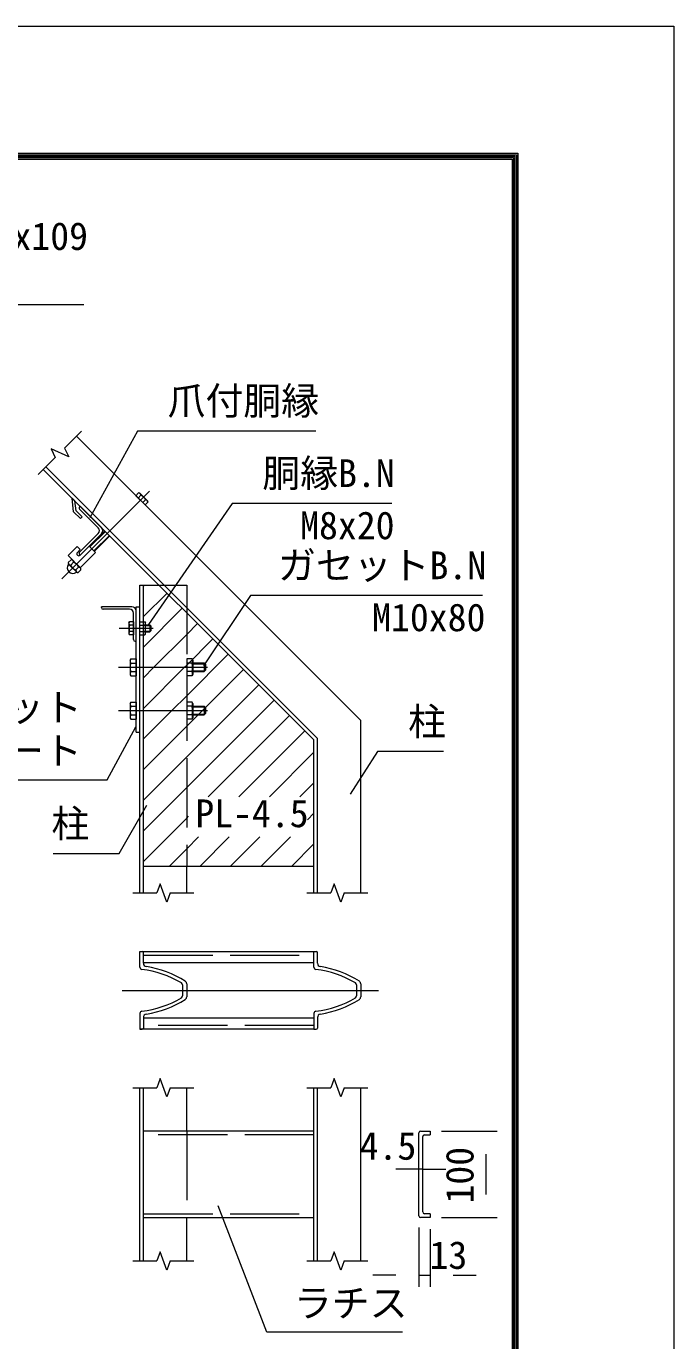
# Model space of a CAD drawing. Units: millimetres, scale not verified. Extents: x -12600 to 12600, y -8910 to 8910.
# Drawn here: x 9235 to 12600, y 2077 to 8910 of the extents above; entities that cross this region are included whole.
import ezdxf
from ezdxf.enums import TextEntityAlignment as Align

# ---------------------------------------------------------------- set-up
doc = ezdxf.new("R2010")
doc.units = ezdxf.units.MM
doc.header["$LTSCALE"] = 60
doc.linetypes.add('DASHED', pattern=[7.5, 6, -1.5])
doc.linetypes.add('USER1', pattern=[50.8, 31.75, -6.35, 6.35, -6.35])
for name, color, linetype, lineweight in [('0-1_D-BMK', 2, 'USER1', 13), ('0-2_D-DCR-HCH', 7, 'Continuous', 9), ('0-4_D-STR1', 1, 'Continuous', 18), ('0-6_D-STR3', 3, 'Continuous', 13), ('0-7_D-STR-DIM', 7, 'Continuous', 9), ('0-9_D-STR-TXT', 7, 'Continuous', 9), ('0-B_D-TTL', 7, 'Continuous', 9)]:
    doc.layers.add(name, color=color, linetype=linetype, lineweight=lineweight)
doc.styles.add('ＭＳ ゴシック', font='')
doc.styles.get('ＭＳ ゴシック').set_extended_font_data('MS Gothic')

msp = doc.modelspace()

# ---------------------------------------------------------------- linework, layer by layer
at = {"layer": '0-1_D-BMK'}
for p, q in [((9420.21, 6037.64), (9875.98, 6493.41)), ((9717, 5780.43), (9894.19, 5780.43)), ((9713.78, 5577.93), (10177.27, 5577.93)), ((9713.78, 5352.93), (10177.27, 5352.93)), ((9733.59, 3898.38), (11065.59, 3898.38))]:
    msp.add_line(p, q, dxfattribs=at)
at = {"layer": '0-2_D-DCR-HCH'}
for p, q in [((9843.84, 6000.6), (9848.68, 6005.43)), ((9843.84, 5841.5), (9966.31, 5963.97)), ((9843.84, 5682.4), (10045.86, 5884.42)), ((9898.48, 5577.93), (10068.84, 5748.3)), ((10068.84, 5748.3), (10125.41, 5804.87)), ((10068.84, 5589.2), (10204.96, 5725.32)), ((9843.84, 5523.3), (9898.48, 5577.93)), ((9843.84, 5364.2), (10057.58, 5577.93)), ((10057.58, 5577.93), (10068.84, 5589.2)), ((10068.84, 5271), (10364.06, 5566.22)), ((10068.84, 5111.9), (10443.61, 5486.67)), ((10068.84, 4952.8), (10523.16, 5407.12)), ((9843.84, 5046), (10068.84, 5271)), ((10180.18, 4905.05), (10602.71, 5327.57)), ((10339.28, 4905.05), (10682.26, 5248.02)), ((10498.38, 4905.05), (10730.34, 5137.01)), ((9843.84, 4886.9), (10068.84, 5111.9)), ((9843.84, 4727.8), (10068.84, 4952.8)), ((10657.48, 4905.05), (10730.34, 4977.91)), ((10696.24, 4784.71), (10730.34, 4818.81)), ((10136.27, 4542.93), (10289.58, 4696.25)), ((10295.37, 4542.93), (10448.68, 4696.25)), ((10454.47, 4542.93), (10607.78, 4696.25)), ((10613.57, 4542.93), (10730.34, 4659.71))]:
    msp.add_line(p, q, dxfattribs=at)
for points in [[(9843.84, 5205.1), (9991.67, 5352.93), (10068.84, 5430.1), (10284.51, 5645.77)], [(9843.84, 4568.71), (10068.84, 4793.71), (10078.42, 4803.29)], [(9977.17, 4542.93), (10068.84, 4634.61), (10130.49, 4696.25)]]:
    msp.add_lwpolyline(points, dxfattribs=at)
at = {"layer": '0-4_D-STR1'}
for p, q in [((9495.34, 6778.59), (10973.34, 5300.59)), ((9323.51, 6606.76), (10730.34, 5199.93)), ((9336.24, 6619.49), (10748.34, 5207.39)), ((9487.62, 6442.65), (9473.07, 6457.2)), ((9481.03, 6385.61), (9473.07, 6457.2)), ((9494.14, 6391.59), (9487.62, 6442.65)), ((9516.03, 6350.61), (9481.03, 6385.61)), ((9525.58, 6360.15), (9494.14, 6391.59)), ((9511.64, 6412.27), (9514.83, 6415.45)), ((9608.69, 6302.49), (9511.64, 6399.54)), ((9626.2, 6304.08), (9514.83, 6415.45)), ((9525.58, 6360.15), (9516.03, 6350.61)), ((9511.64, 6176.8), (9608.69, 6273.85)), ((9514.83, 6160.89), (9626.2, 6272.26)), ((9511.64, 6164.07), (9514.83, 6160.89)), ((9825.84, 4404.63), (9825.84, 6005.43)), ((9825.84, 6005.43), (9924.84, 6005.43)), ((9843.84, 4404.63), (9843.84, 6005.43)), ((9924.84, 6005.43), (10068.84, 6005.43)), ((9625.59, 5888.43), (9625.59, 5892.93)), ((9783.09, 5892.93), (9625.59, 5892.93)), ((9771.84, 5879.43), (9634.59, 5879.43)), ((9792.09, 5721.93), (9792.09, 5859.18)), ((9805.59, 5712.93), (9805.59, 5870.43)), ((9801.09, 5712.93), (9805.59, 5712.93)), ((10973.34, 4404.63), (10973.34, 5300.59)), ((10730.34, 4404.63), (10730.34, 5199.93)), ((10748.34, 4404.63), (10748.34, 5207.39)), ((10730.34, 4542.93), (9843.84, 4542.93)), ((10068.84, 4404.63), (10068.84, 4542.93)), ((9825.84, 4100.88), (9837.09, 4100.88)), ((9825.84, 4100.88), (9837.09, 4100.88)), ((9825.84, 4018.29), (9825.84, 4100.88)), ((9825.84, 4100.88), (10730.34, 4100.88)), ((10730.34, 4100.88), (10741.59, 4100.88)), ((10730.34, 4100.88), (10741.59, 4100.88)), ((10730.34, 4018.29), (10730.34, 4100.88)), ((9843.84, 4039.79), (9843.84, 4094.13)), ((9843.84, 4042.38), (10730.34, 4042.38)), ((10748.34, 4039.79), (10748.34, 4094.13)), ((10046.34, 3927.37), (10046.34, 3869.39)), ((10068.84, 3932.16), (10068.84, 3864.6)), ((10950.84, 3927.37), (10950.84, 3869.39)), ((10973.34, 3932.16), (10973.34, 3864.6)), ((9825.84, 3778.47), (9825.84, 3695.88)), ((10730.34, 3778.47), (10730.34, 3695.88)), ((9825.84, 3695.88), (9837.09, 3695.88)), ((10730.34, 3695.88), (9825.84, 3695.88)), ((9843.84, 3756.97), (9843.84, 3702.63)), ((10730.34, 3754.38), (9843.84, 3754.38)), ((10730.34, 3695.88), (10741.59, 3695.88)), ((10748.34, 3756.97), (10748.34, 3702.63)), ((9825.84, 2492.13), (9825.84, 3392.13)), ((9843.84, 2492.13), (9843.84, 3392.13)), ((10068.84, 3167.13), (10068.84, 3392.13)), ((10730.34, 2492.13), (10730.34, 3392.13)), ((10748.34, 2492.13), (10748.34, 3392.13)), ((10973.34, 2492.13), (10973.34, 3392.13)), ((10730.34, 3167.13), (9843.84, 3167.13)), ((11275.32, 2726.13), (11275.32, 3158.13)), ((11284.32, 3167.13), (11333.82, 3167.13)), ((11304.57, 3146.88), (11333.82, 3146.88)), ((11333.82, 3167.13), (11333.82, 3146.88)), ((11295.57, 2746.38), (11295.57, 3137.88)), ((11333.82, 2737.38), (11304.57, 2737.38)), ((11333.82, 2737.38), (11333.82, 2717.13)), ((9843.84, 2717.13), (10730.34, 2717.13)), ((10068.84, 2492.13), (10068.84, 2717.13)), ((11333.82, 2717.13), (11284.32, 2717.13))]:
    msp.add_line(p, q, dxfattribs=at)
at = {"layer": '0-4_D-STR1', "linetype": 'DASHED'}
for p, q in [((10068.84, 6005.43), (10068.84, 4542.93)), ((9843.84, 4080.63), (10730.34, 4080.63)), ((10730.34, 3716.13), (9843.84, 3716.13)), ((10730.34, 3146.88), (9843.84, 3146.88)), ((10068.84, 3167.13), (10068.84, 2717.13)), ((9843.84, 2737.38), (10730.34, 2737.38))]:
    msp.add_line(p, q, dxfattribs=at)
at = {"layer": '0-4_D-STR1'}
for centre, radius, start, end in [((9518.01, 6405.9), 9, 135, 225), ((9594.38, 6288.17), 20.25, 315, 45), ((9610.29, 6288.17), 22.5, 315, 45), ((9518.01, 6170.44), 9, 135, 225), ((9634.59, 5888.43), 9, 180, 270), ((9771.84, 5859.18), 20.25, 0, 90), ((9783.09, 5870.43), 22.5, 0, 90), ((9801.09, 5721.93), 9, 180, 270), ((9837.09, 4094.13), 6.75, 0, 90), ((10741.59, 4094.13), 6.75, 0, 90), ((9861.84, 4039.79), 18, 180, 260.85863), ((10766.34, 4039.79), 18, 180, 260.85863), ((9837.09, 4018.29), 11.25, 180, 263.11764), ((9773.19, 3488.88), 522, 59.15113, 83.11764), ((9773.19, 3488.88), 540, 57.73028, 80.85863), ((10741.59, 4018.29), 11.25, 180, 263.11764), ((10677.69, 3488.88), 522, 59.15113, 83.11764), ((10677.69, 3488.88), 540, 57.73028, 80.85863), ((10035.09, 3927.37), 11.25, 0, 59.15113), ((10053.09, 3932.16), 15.75, 0, 57.73028), ((10939.59, 3927.37), 11.25, 0, 59.15113), ((10957.59, 3932.16), 15.75, 0, 57.73028), ((9773.19, 4307.88), 522, 276.88236, 300.84887), ((9773.19, 4307.88), 540, 279.14137, 302.26972), ((10035.09, 3869.39), 11.25, 300.84887, 0), ((10053.09, 3864.6), 15.75, 302.26972, 0), ((10677.69, 4307.88), 522, 276.88236, 300.84887), ((10677.69, 4307.88), 540, 279.14137, 302.26972), ((10939.59, 3869.39), 11.25, 300.84887, 0), ((10957.59, 3864.6), 15.75, 302.26972, 0), ((9837.09, 3778.47), 11.25, 96.88236, 180), ((9861.84, 3756.97), 18, 99.14137, 180), ((10741.59, 3778.47), 11.25, 96.88236, 180), ((10766.34, 3756.97), 18, 99.14137, 180), ((9837.09, 3702.63), 6.75, 270, 0), ((10741.59, 3702.63), 6.75, 270, 0), ((11284.32, 3158.13), 9, 90, 180), ((11304.57, 3137.88), 9, 90, 180), ((11304.57, 2746.38), 9, 180, 270), ((11284.32, 2726.13), 9, 180, 270)]:
    msp.add_arc(centre, radius, start, end, dxfattribs=at)
at = {"layer": '0-6_D-STR3'}
for p, q in [((9804.37, 6469.56), (9819.02, 6484.21)), ((9852.13, 6421.8), (9804.37, 6469.56)), ((9816.31, 6457.62), (9830.96, 6472.27)), ((9825.07, 6482.59), (9819.02, 6484.21)), ((9865.16, 6442.5), (9825.07, 6482.59)), ((9840.19, 6433.74), (9854.84, 6448.39)), ((9852.13, 6421.8), (9866.78, 6436.45)), ((9865.16, 6442.5), (9866.78, 6436.45)), ((9643.7, 6286.58), (9563.35, 6206.24)), ((9646.08, 6284.19), (9565.74, 6203.85)), ((9666.77, 6263.51), (9586.42, 6183.17)), ((9669.15, 6261.12), (9588.81, 6180.78)), ((9451.98, 6158.51), (9499.71, 6206.24)), ((9515.62, 6094.87), (9451.98, 6158.51)), ((9515.62, 6190.33), (9499.71, 6206.24)), ((9500.51, 6175.21), (9515.62, 6190.33)), ((9514.83, 6160.89), (9561.76, 6207.83)), ((9515.62, 6094.87), (9595.17, 6174.42)), ((9595.17, 6174.42), (9561.76, 6207.83)), ((9467.57, 6136.55), (9453.25, 6122.23)), ((9495.68, 6073.44), (9456.4, 6112.72)), ((9495.68, 6073.44), (9456.4, 6112.72)), ((9466.14, 6109.34), (9480.46, 6123.66)), ((9516.37, 6094.12), (9477.08, 6133.41)), ((9516.37, 6094.12), (9477.08, 6133.41)), ((9491.92, 6083.57), (9506.23, 6097.89)), ((9519.12, 6085), (9504.8, 6070.68)), ((9805.59, 5240.43), (9805.59, 5892.93)), ((9805.59, 5892.93), (9825.84, 5892.93)), ((9768.24, 5808.78), (9771.37, 5814.21)), ((9768.24, 5808.78), (9768.24, 5752.08)), ((9792.09, 5814.21), (9771.37, 5814.21)), ((9792.09, 5814.21), (9792.09, 5746.66)), ((9825.84, 5814.21), (9851.83, 5814.21)), ((9825.84, 5746.66), (9825.84, 5814.21)), ((9851.83, 5814.21), (9855.09, 5808.56)), ((9855.09, 5752.31), (9855.09, 5808.56)), ((9768.24, 5752.08), (9771.37, 5746.66)), ((9792.09, 5797.32), (9771.37, 5797.32)), ((9792.09, 5763.55), (9771.37, 5763.55)), ((9792.09, 5746.66), (9771.37, 5746.66)), ((9825.84, 5797.32), (9851.83, 5797.32)), ((9825.84, 5763.55), (9851.83, 5763.55)), ((9825.84, 5746.66), (9851.83, 5746.66)), ((9851.83, 5746.66), (9855.09, 5752.31)), ((9855.09, 5798.43), (9876.69, 5798.43)), ((9855.09, 5795.06), (9880.07, 5795.06)), ((9855.09, 5765.81), (9880.07, 5765.81)), ((9855.09, 5762.43), (9876.69, 5762.43)), ((9876.69, 5798.43), (9882.09, 5793.03)), ((9876.69, 5798.43), (9876.69, 5762.43)), ((9876.69, 5762.43), (9882.09, 5767.83)), ((9882.09, 5793.03), (9882.09, 5767.83)), ((9774.09, 5615.06), (9778.16, 5622.1)), ((9774.09, 5615.06), (9774.09, 5540.81)), ((9778.16, 5622.1), (9805.59, 5622.1)), ((9805.59, 5622.1), (9805.59, 5533.77)), ((9774.09, 5540.81), (9778.16, 5533.77)), ((9778.16, 5600.02), (9805.59, 5600.02)), ((9778.16, 5555.85), (9805.59, 5555.85)), ((9778.16, 5533.77), (9805.59, 5533.77)), ((9774.09, 5390.06), (9778.16, 5397.1)), ((9774.09, 5390.06), (9774.09, 5315.81)), ((9778.16, 5397.1), (9805.59, 5397.1)), ((9778.16, 5375.02), (9805.59, 5375.02)), ((9778.16, 5330.85), (9805.59, 5330.85)), ((9805.59, 5397.1), (9805.59, 5308.77)), ((9774.09, 5315.81), (9778.16, 5308.77)), ((9778.16, 5308.77), (9805.59, 5308.77)), ((9805.59, 5240.43), (9825.84, 5240.43))]:
    msp.add_line(p, q, dxfattribs=at)
at = {"layer": '0-6_D-STR3', "linetype": 'DASHED'}
for p, q in [((10096.28, 5622.1), (10068.84, 5622.1)), ((10068.84, 5622.1), (10068.84, 5533.77)), ((10100.34, 5615.06), (10096.28, 5622.1)), ((10100.34, 5615.06), (10100.34, 5540.81)), ((10096.28, 5600.02), (10068.84, 5600.02)), ((10096.28, 5555.85), (10068.84, 5555.85)), ((10100.34, 5540.81), (10096.28, 5533.77)), ((10100.34, 5600.43), (10158.84, 5600.43)), ((10100.34, 5596.38), (10162.89, 5596.38)), ((10100.34, 5559.48), (10162.89, 5559.48)), ((10100.34, 5555.43), (10158.84, 5555.43)), ((10158.84, 5600.43), (10165.59, 5593.68)), ((10165.59, 5593.68), (10165.59, 5562.18)), ((10096.28, 5533.77), (10068.84, 5533.77)), ((10096.28, 5397.1), (10068.84, 5397.1)), ((10068.84, 5397.1), (10068.84, 5308.77)), ((10096.28, 5375.02), (10068.84, 5375.02)), ((10096.28, 5330.85), (10068.84, 5330.85)), ((10100.34, 5390.06), (10096.28, 5397.1)), ((10100.34, 5390.06), (10100.34, 5315.81)), ((10100.34, 5375.43), (10158.84, 5375.43)), ((10100.34, 5371.38), (10162.89, 5371.38)), ((10100.34, 5334.48), (10162.89, 5334.48)), ((10100.34, 5330.43), (10158.84, 5330.43)), ((10158.84, 5375.43), (10165.59, 5368.68)), ((10165.59, 5368.68), (10165.59, 5337.18)), ((10096.28, 5308.77), (10068.84, 5308.77)), ((10100.34, 5315.81), (10096.28, 5308.77))]:
    msp.add_line(p, q, dxfattribs=at)
for points in [[(10158.84, 5600.43), (10158.84, 5555.43), (10165.59, 5562.18)], [(10158.84, 5375.43), (10158.84, 5330.43), (10165.59, 5337.18)]]:
    msp.add_lwpolyline(points, dxfattribs=at)
at = {"layer": '0-6_D-STR3'}
for centre, radius, start, end in [((9816.26, 6469.52), 14.95, 10.61585, 79.38415), ((9805.23, 6422.66), 55.89, 27.4121, 62.5879), ((9852.09, 6433.69), 14.95, 10.61585, 79.38415), ((9507.67, 6168.05), 10.12, 135, 315), ((9477.44, 6094.87), 29.25, 142.16806, 307.83194), ((9464.63, 6120.72), 11.47, 172.42505, 277.57495), ((9452.56, 6114.19), 2.25, 322.16806, 28.42019), ((9503.53, 6120.96), 39.16, 197.26063, 252.73937), ((9469.09, 6125.18), 11.47, 352.42505, 97.57495), ((9468.84, 6086.27), 39.16, 17.26063, 72.73937), ((9503.25, 6082.02), 11.44, 172.21089, 277.78911), ((9507.79, 6086.55), 11.44, 352.21089, 97.78911), ((9496.76, 6069.99), 2.25, 54.83916, 127.83194), ((9783.71, 5805.77), 14.95, 145.61585, 214.38415), ((9839.49, 5805.77), 14.95, 325.61586, 34.38414), ((9824.65, 5780.43), 55.89, 162.4121, 197.5879), ((9783.71, 5755.1), 14.95, 145.61585, 214.38415), ((9839.49, 5755.1), 14.95, 325.61585, 34.38416), ((9798.56, 5780.43), 55.89, 342.4121, 17.5879), ((9794.29, 5611.06), 19.55, 145.61575, 214.38425), ((9794.29, 5544.81), 19.55, 145.61575, 214.38425), ((9847.83, 5577.93), 73.08, 162.41205, 197.58795), ((9794.29, 5386.06), 19.55, 145.61575, 214.38425), ((9794.29, 5319.81), 19.55, 145.61575, 214.38425), ((9847.83, 5352.93), 73.08, 162.41205, 197.58795)]:
    msp.add_arc(centre, radius, start, end, dxfattribs=at)
at = {"layer": '0-6_D-STR3', "linetype": 'DASHED'}
for centre, radius, start, end in [((10080.14, 5611.06), 19.55, 325.61575, 34.38425), ((10026.61, 5577.93), 73.08, 342.41205, 17.58795), ((10080.14, 5544.81), 19.55, 325.61575, 34.38425), ((10080.14, 5386.06), 19.55, 325.61575, 34.38425), ((10026.61, 5352.93), 73.08, 342.41205, 17.58795), ((10080.14, 5319.81), 19.55, 325.61575, 34.38425)]:
    msp.add_arc(centre, radius, start, end, dxfattribs=at)
at = {"layer": '0-7_D-STR-DIM'}
for p, q in [((9433.91, 6717.16), (9521.59, 6804.84)), ((9363.55, 6714.07), (9384.94, 6668.19)), ((9455.31, 6671.28), (9363.55, 6714.07)), ((9433.91, 6717.16), (9455.31, 6671.28)), ((9297.26, 6580.51), (9384.94, 6668.19)), ((9930.03, 4452.2), (9912.71, 4404.63)), ((9964.66, 4357.06), (9930.03, 4452.2)), ((10834.53, 4452.2), (10817.21, 4404.63)), ((10869.16, 4357.06), (10834.53, 4452.2)), ((9788.72, 4404.63), (9912.71, 4404.63)), ((9981.97, 4404.63), (9964.66, 4357.06)), ((9981.97, 4404.63), (10105.97, 4404.63)), ((10693.22, 4404.63), (10817.21, 4404.63)), ((10886.47, 4404.63), (10869.16, 4357.06)), ((10886.47, 4404.63), (11010.47, 4404.63)), ((9930.03, 3439.7), (9912.71, 3392.13)), ((9964.66, 3344.56), (9930.03, 3439.7)), ((10834.53, 3439.7), (10817.21, 3392.13)), ((10869.16, 3344.56), (10834.53, 3439.7)), ((9788.72, 3392.13), (9912.71, 3392.13)), ((9981.97, 3392.13), (9964.66, 3344.56)), ((9981.97, 3392.13), (10105.97, 3392.13)), ((10693.22, 3392.13), (10817.21, 3392.13)), ((10886.47, 3392.13), (10869.16, 3344.56)), ((10886.47, 3392.13), (11010.47, 3392.13)), ((11393.82, 3167.13), (11682.98, 3167.13)), ((11295.57, 3028.41), (11295.57, 3029.26)), ((11622.98, 3047.13), (11622.98, 2837.13)), ((11275.32, 2969.26), (11155.32, 2969.26)), ((11295.57, 2969.26), (11275.32, 2969.26)), ((11295.57, 2969.26), (11415.57, 2969.26)), ((11275.32, 2666.13), (11275.32, 2357.1)), ((11393.82, 2717.13), (11682.98, 2717.13)), ((11333.82, 2657.13), (11333.82, 2357.1)), ((9930.03, 2539.7), (9912.71, 2492.13)), ((9964.66, 2444.56), (9930.03, 2539.7)), ((10834.53, 2539.7), (10817.21, 2492.13)), ((10869.16, 2444.56), (10834.53, 2539.7)), ((9788.72, 2492.13), (9912.71, 2492.13)), ((9981.97, 2492.13), (9964.66, 2444.56)), ((9981.97, 2492.13), (10105.97, 2492.13)), ((10693.22, 2492.13), (10817.21, 2492.13)), ((10886.47, 2492.13), (10869.16, 2444.56)), ((10886.47, 2492.13), (11010.47, 2492.13)), ((11155.32, 2417.1), (11035.32, 2417.1)), ((11275.32, 2417.1), (11333.82, 2417.1)), ((11453.82, 2417.1), (11573.82, 2417.1))]:
    msp.add_line(p, q, dxfattribs=at)
at = {"layer": '0-9_D-STR-TXT'}
for points in [[(9533.58, 7461.72), (8023.19, 7461.72), (8165.29, 7160.49)], [(10740.74, 6805.75), (9813.6, 6805.75), (9564.43, 6355.44)], [(11134.25, 6429.62), (10304.58, 6429.62), (9869.99, 5800.53)], [(11605.66, 5951.38), (10399.84, 5951.38), (10156.18, 5585.21)], [(8760.72, 4993.16), (9655.88, 4993.16), (9804.64, 5268.88)], [(11404.07, 5139.61), (11060.94, 5139.61), (10918.11, 4918.17)], [(9374.98, 4609.17), (9718.11, 4609.17), (9860.66, 4861.44)], [(11190.14, 2121.32), (10485.34, 2121.32), (10232.16, 2778.97)]]:
    msp.add_lwpolyline(points, dxfattribs=at)
at = {"layer": '0-B_D-TTL', "color": 2, "lineweight": 18}
msp.add_lwpolyline([(-12600, 8910), (12600, 8910), (12600, -8910), (-12600, -8910)], close=True, dxfattribs=at)
at = {"layer": '0-B_D-TTL'}
for points in [[(-11790, 8250), (11790, 8250), (11790, -8250), (-11790, -8250)], [(-11782.5, 8242.5), (11782.5, 8242.5), (11782.5, -8242.5), (-11782.5, -8242.5)], [(-11775, 8235), (11775, 8235), (11775, -8235), (-11775, -8235)], [(-11767.5, 8227.5), (11767.5, 8227.5), (11767.5, -8227.5), (-11767.5, -8227.5)], [(-11760, 8220), (11760, 8220), (11760, -8220), (-11760, -8220)]]:
    msp.add_lwpolyline(points, close=True, dxfattribs=at)

# ---------------------------------------------------------------- texts
at = {"layer": '0-7_D-STR-DIM', "style": 'ＭＳ ゴシック'}
for s, p in [('4.5', (10967.74, 2974.54)), ('13', (11330.56, 2407.07))]:
    msp.add_text(s, height=144.3, dxfattribs=at).set_placement(p, align=Align.BOTTOM_LEFT)
msp.add_text('100', height=144.3, rotation=90, dxfattribs=at).set_placement((11602.74, 2790.18), align=Align.BOTTOM_LEFT)
at = {"layer": '0-9_D-STR-TXT', "style": 'ＭＳ ゴシック'}
for s, p in [('胴縁B.N M8x109', (8180.53, 7703.89)), ('爪付胴縁', (9969.42, 6847.7)), ('胴縁B.N', (10461.92, 6471.57)), ('M8x20', (10658.31, 6200.41)), ('ガセットB.N', (10543.48, 5992.57)), ('M10x80', (11032.47, 5722.16)), ('ガセット', (8736.36, 5253.81)), ('柱', (11219.8, 5180.41)), ('プレート', (8736.36, 5028.26)), ('柱', (9365.84, 4649.97)), ('PL-4.5', (10113.22, 4703.29)), ('ラチス', (10625.93, 2157.56))]:
    msp.add_text(s, height=144.3, dxfattribs=at).set_placement(p, align=Align.BOTTOM_LEFT)

doc.saveas('drawing.dxf')
